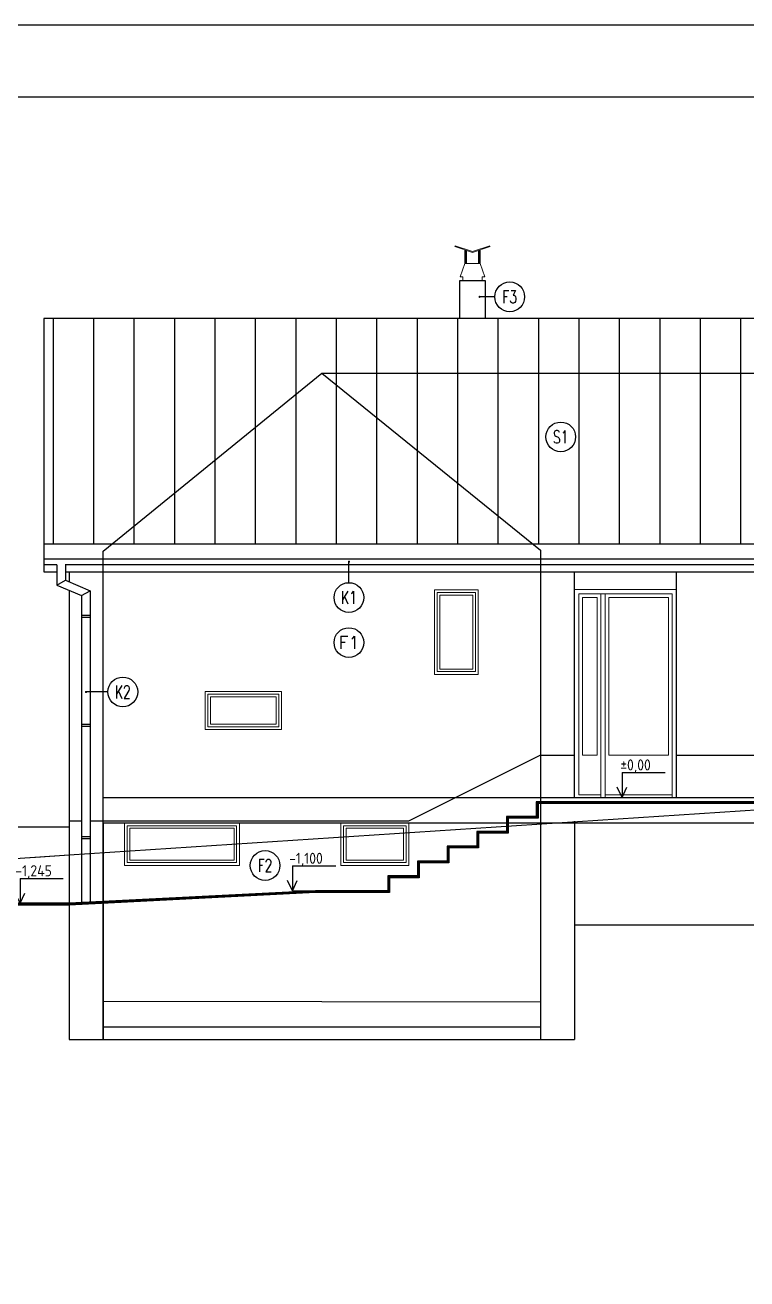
# Model space of a CAD drawing. Header units: millimetres. Extents: x 462666 to 1244237, y 2328025 to 3795663.
# Drawn here: x 1075992 to 1084491, y 2921250 to 2936020 of the extents above; entities that cross this region are included whole.
import ezdxf
from ezdxf.enums import TextEntityAlignment as Align
from ezdxf.lldxf.tags import DXFTag

# ---------------------------------------------------------------- set-up
doc = ezdxf.new("R2010")
doc.units = ezdxf.units.MM
for name, color, linetype in [('MUR-POH', 64, 'Continuous'), ('MUR_POH', 64, 'Continuous'), ('MUR_REZ', 3, 'Continuous'), ('PLE_REZ', 200, 'Continuous'), ('PLO_LIN', 6, 'Continuous'), ('POP', 7, 'Continuous'), ('RAM_100', 160, 'Continuous'), ('TXT_50', 50, 'Continuous'), ('ZAK_DIM', 7, 'Continuous')]:
    doc.layers.add(name, color=color, linetype=linetype)
doc.layers.add('Srafy', color=8, linetype='Continuous', lineweight=5)
doc.layers.add('zariadenie_INTERIER_hr_0_15', color=8, linetype='Continuous', lineweight=15)
doc.styles.add('ISOCP.SHX', font='ISOCP.shx', dxfattribs={"height": 150})
doc.styles.add('SIMPLEX.SHX', font='SIMPLEX.SHX', dxfattribs={"width": 0.7})
tags = doc.linetypes.add('DASHED', pattern=[0.75, 0.5, -0.25]).pattern_tags.tags
tags[6:7] = [DXFTag(74, 4), DXFTag(75, 0), DXFTag(340, '0'), DXFTag(46, 1.0), DXFTag(50, 0.0), DXFTag(44, 0.0), DXFTag(45, 0.0)]
tags[4:5] = [DXFTag(74, 4), DXFTag(75, 0), DXFTag(340, '0'), DXFTag(46, 1.0), DXFTag(50, 0.0), DXFTag(44, 0.0), DXFTag(45, 0.0)]

# ---------------------------------------------------------------- blocks, each defined once
blk = doc.blocks.new('Z_RAM_A_3_hp 1220')
at = {"layer": 'POP', "linetype": 'Continuous'}
blk.add_lwpolyline([(-288.5, -408), (-6.5, -408), (-6.5, -13), (-288.5, -13)], close=True, dxfattribs=at)
at = {"layer": 'RAM_100', "linetype": 'Continuous'}
for points in [[(-297, -420), (0, -420), (0, 0), (-297, 0)], [(-288.5, -13), (-288.5, -408), (-6.5, -408), (-6.5, -13)]]:
    blk.add_lwpolyline(points, close=True, dxfattribs=at)
blk = doc.blocks.new('KOTA_V_REZ')
for p, q in [((0, 293), (0, 0)), ((0, 293), (509, 293)), ((0, 0), (-57, 121)), ((0, 0), (57, 121))]:
    blk.add_line(p, q)
at = {"color": 7, "style": 'ISOCP.SHX'}
blk.add_attdef('±0.000', text='', height=120, dxfattribs=at).set_placement((210, 384), align=Align.MIDDLE_CENTER)

msp = doc.modelspace()

# ---------------------------------------------------------------- linework, layer by layer
at = {"layer": 'MUR-POH', "color": 252}
for points in [[(1076756.9, 2926648.2), (1080511.3, 2926648.2), (1082058.2, 2927421.7), (1082461.3, 2927421.7)], [(1083661.3, 2927421.7), (1095912.6, 2927421.7)], [(1076511.3, 2926648.2), (1076656.9, 2926648.2)]]:
    msp.add_lwpolyline(points, dxfattribs=at)
at = {"layer": 'MUR_POH', "color": 8, "linetype": 'ByBlock', "ltscale": 250}
for p, q in [((1076325, 2929911.4), (1076325, 2932563.6)), ((1076801.2, 2929911.4), (1076801.2, 2932563.6)), ((1077277.5, 2929911.4), (1077277.5, 2932563.6)), ((1077753.8, 2929911.4), (1077753.8, 2932563.6)), ((1078230, 2929911.4), (1078230, 2932563.6)), ((1078706.2, 2929911.4), (1078706.2, 2932563.6)), ((1079182.5, 2929911.4), (1079182.5, 2932563.6)), ((1079658.8, 2929911.4), (1079658.8, 2932563.6)), ((1080135, 2929911.4), (1080135, 2932563.6)), ((1080611.2, 2929911.4), (1080611.2, 2932563.6)), ((1081087.5, 2929911.4), (1081087.5, 2932563.6)), ((1081563.8, 2929911.4), (1081563.8, 2932563.6)), ((1082040, 2929911.4), (1082040, 2932563.6)), ((1082516.2, 2929911.4), (1082516.2, 2932563.6)), ((1082992.5, 2929911.4), (1082992.5, 2932563.6)), ((1083468.8, 2929911.4), (1083468.8, 2932563.6)), ((1083945, 2929911.4), (1083945, 2932563.6)), ((1084421.2, 2929911.4), (1084421.2, 2932563.6))]:
    msp.add_line(p, q, dxfattribs=at)
at = {"layer": 'MUR_POH', "color": 8, "linetype": 'DASHED', "ltscale": 250, "flags": 128}
for points in [[(1076911.3, 2924071.7), (1076911.3, 2929821.7), (1079487.2, 2931919.5), (1082061.3, 2929834.9), (1082061.3, 2924071.7)], [(1079485.4, 2931919.5), (1100643.4, 2931919.5), (1100643.4, 2926921.7)], [(1076511.3, 2926244.7), (1100933.8, 2927846.7)], [(1076911.3, 2926921.7), (1100933.8, 2926921.7)], [(1076911.3, 2926621.7), (1076911.3, 2924071.7)], [(1082461.3, 2926642.4), (1082461.3, 2925421.7), (1086976, 2925421.7), (1086976, 2925721.7)], [(1075409.5, 2926171.7), (1075409.5, 2926171.7), (1076511.3, 2926244.7)], [(1076058.6, 2926214.7), (1076511.3, 2926244.7)], [(1076511.3, 2925674.8), (1076511.3, 2924071.7)], [(1082461.3, 2925421.7), (1082461.3, 2924071.7)], [(1076911.3, 2924521.3), (1082059.1, 2924515.9)], [(1076911.3, 2924221.7), (1082061.3, 2924221.7)], [(1076511.3, 2924071.7), (1082461.3, 2924071.7)]]:
    msp.add_lwpolyline(points, dxfattribs=at)
at = {"layer": 'MUR_POH', "color": 8, "linetype": 'DASHED', "ltscale": 250}
msp.add_lwpolyline([(1076911.3, 2926621.7), (1100933.8, 2926621.7)], dxfattribs=at)
at = {"layer": 'MUR_REZ', "flags": 128}
for points in [[(1081111, 2932563.6), (1081111, 2933011.6), (1081411, 2933011.6), (1081411, 2932563.6)], [(1100891.7, 2929580.5), (1101233.8, 2929580.5), (1101233.8, 2932563.6), (1076211.3, 2932563.6), (1076211.3, 2929911.4), (1076211.3, 2929580.5)], [(1076211.3, 2929911.4), (1101233.8, 2929911.4)], [(1076211.3, 2929580.5), (1076366.6, 2929580.5)], [(1076466.6, 2929580.5), (1100791.7, 2929580.5)]]:
    msp.add_lwpolyline(points, dxfattribs=at)
at = {"layer": 'MUR_REZ'}
for points in [[(1076511.3, 2929580.5), (1076511.3, 2929461.5)], [(1076511.3, 2929361.3), (1076511.3, 2925674.8)], [(1099183.8, 2926871.7), (1082011.3, 2926871.7), (1082011.3, 2926696.7), (1081661.3, 2926696.7), (1081661.3, 2926521.7), (1081311.3, 2926521.7), (1081311.3, 2926346.7), (1080961.3, 2926346.7), (1080961.3, 2926171.7), (1080611.3, 2926171.7), (1080611.3, 2925996.7), (1080261.3, 2925996.7), (1080261.3, 2925821.7), (1079411.3, 2925821.7), (1076511.3, 2925674.8), (1075353.4, 2925674.8)], [(1099188.8, 2926866.7), (1082016.3, 2926866.7), (1082016.3, 2926691.7), (1081666.3, 2926691.7), (1081666.3, 2926516.7), (1081316.3, 2926516.7), (1081316.3, 2926341.7), (1080966.3, 2926341.7), (1080966.3, 2926166.7), (1080616.3, 2926166.7), (1080616.3, 2925991.7), (1080266.3, 2925991.7), (1080266.3, 2925816.7), (1079411.4, 2925816.7), (1076511.4, 2925669.8), (1075358.4, 2925669.8)], [(1099193.8, 2926861.7), (1082021.3, 2926861.7), (1082021.3, 2926686.7), (1081671.3, 2926686.7), (1081671.3, 2926511.7), (1081321.3, 2926511.7), (1081321.3, 2926336.7), (1080971.3, 2926336.7), (1080971.3, 2926161.7), (1080621.3, 2926161.7), (1080621.3, 2925986.7), (1080271.3, 2925986.7), (1080271.3, 2925811.7), (1079411.6, 2925811.7), (1076511.6, 2925664.8), (1075363.4, 2925664.8)], [(1099198.8, 2926856.7), (1082026.3, 2926856.7), (1082026.3, 2926681.7), (1081676.3, 2926681.7), (1081676.3, 2926506.7), (1081326.3, 2926506.7), (1081326.3, 2926331.7), (1080976.3, 2926331.7), (1080976.3, 2926156.7), (1080626.3, 2926156.7), (1080626.3, 2925981.7), (1080276.3, 2925981.7), (1080276.3, 2925806.7), (1079411.7, 2925806.7), (1076511.7, 2925659.8), (1075368.4, 2925659.8)], [(1099203.8, 2926851.7), (1082031.3, 2926851.7), (1082031.3, 2926676.7), (1081681.3, 2926676.7), (1081681.3, 2926501.7), (1081331.3, 2926501.7), (1081331.3, 2926326.7), (1080981.3, 2926326.7), (1080981.3, 2926151.7), (1080631.3, 2926151.7), (1080631.3, 2925976.7), (1080281.3, 2925976.7), (1080281.3, 2925801.7), (1079411.8, 2925801.7), (1076511.8, 2925654.8), (1075373.4, 2925654.8)]]:
    msp.add_lwpolyline(points, dxfattribs=at)
at = {"layer": 'MUR_REZ', "color": 252}
msp.add_lwpolyline([(1073253.4, 2924521.5), (1073253.4, 2925508), (1075359.9, 2926574.8), (1076511.3, 2926574.8)], dxfattribs=at)
at = {"layer": 'PLE_REZ', "linetype": 'Continuous'}
for p, q in [((1101233.8, 2929730), (1076211.3, 2929730)), ((1076366.6, 2929664), (1076211.3, 2929664)), ((1076366.6, 2929664), (1076366.6, 2929422.7)), ((1076466.6, 2929669.2), (1076466.6, 2929480.5)), ((1100791.7, 2929664), (1076466.6, 2929664)), ((1076366.6, 2929422.7), (1076466.6, 2929480.5)), ((1076466.6, 2929480.5), (1076756.9, 2929357.2)), ((1076366.6, 2929422.7), (1076656.9, 2929299.5)), ((1076656.9, 2929299.5), (1076756.9, 2929357.2)), ((1076756.9, 2929357.2), (1076756.9, 2925689)), ((1076656.9, 2929299.5), (1076656.9, 2925683.2)), ((1076656.9, 2929069.4), (1076756.9, 2929069.4)), ((1076656.9, 2929044.4), (1076756.9, 2929044.4)), ((1076656.9, 2927785.3), (1076756.9, 2927785.3)), ((1076656.9, 2927760.3), (1076756.9, 2927760.3)), ((1076656.9, 2926462.5), (1076756.9, 2926462.5)), ((1076656.9, 2926437.5), (1076756.9, 2926437.5))]:
    msp.add_line(p, q, dxfattribs=at)
at = {"layer": 'PLO_LIN', "color": 252}
for points in [[(1076211.3, 2929911.4), (1101233.8, 2929911.4)], [(1082461.3, 2926921.7), (1082461.3, 2929580.5)], [(1083661.3, 2926921.7), (1083661.3, 2929580.5)]]:
    msp.add_lwpolyline(points, dxfattribs=at)
at = {"layer": 'Srafy', "flags": 128}
for points in [[(1080811.3, 2929362.6), (1080811.3, 2929368.5)], [(1080811.3, 2929362.6), (1080811.3, 2929368.5)], [(1080811.3, 2929368.5), (1081326.9, 2929368.5)], [(1080811.3, 2928371.7), (1080811.3, 2929362.6)], [(1081326.9, 2929362.6), (1081326.9, 2929368.5)], [(1081326.9, 2929362.6), (1081326.9, 2928371.7)], [(1082772.1, 2929321.3), (1082772.1, 2926921.7), (1082461.3, 2926921.7), (1082461.3, 2929371.3), (1082772.1, 2929371.3)], [(1082772.1, 2929321.3), (1082772.1, 2926921.7), (1083661.3, 2926921.7), (1083661.3, 2929371.3), (1082772.1, 2929371.3)], [(1082822.1, 2929321.3), (1082772.1, 2929321.3)], [(1081326.9, 2928371.7), (1080811.3, 2928371.7)], [(1078111.3, 2927721.7), (1078111.3, 2928115.9)], [(1079011.3, 2928115.9), (1079011.3, 2927721.7)], [(1079011.3, 2927721.7), (1078111.3, 2927721.7)], [(1082822.1, 2926951.7), (1082822.1, 2926921.7)], [(1083611.3, 2926951.7), (1083611.3, 2926921.7)]]:
    msp.add_lwpolyline(points, dxfattribs=at)
for points in [[(1080811.3, 2928371.7), (1080811.3, 2929368.5), (1081326.9, 2929368.5), (1081326.9, 2928371.7)], [(1080811.3, 2929368.5), (1080811.3, 2928371.7), (1081326.9, 2928371.7), (1081326.9, 2929368.5)], [(1080844.6, 2929335.1), (1080844.7, 2928405), (1081293.6, 2928405), (1081293.6, 2929335.1)], [(1080874.6, 2929305.1), (1080874.7, 2928435), (1081263.6, 2928435), (1081263.6, 2929305.1)], [(1082772.1, 2929321.3), (1082772.1, 2926951.7), (1082511.3, 2926951.7), (1082511.3, 2929321.3)], [(1082727.1, 2929276.3), (1082727.1, 2927421.7), (1082556.3, 2927421.7), (1082556.3, 2929276.3)], [(1082822.1, 2929321.3), (1082822.1, 2926951.7), (1083611.3, 2926951.7), (1083611.3, 2929321.3)], [(1082867.1, 2929276.3), (1082867.1, 2927421.7), (1083566.3, 2927421.7), (1083566.3, 2929276.3)], [(1078111.3, 2927721.7), (1078111.3, 2928171.7), (1079011.3, 2928171.7), (1079011.3, 2927721.7)], [(1078111.3, 2928171.7), (1078111.3, 2927721.7), (1079011.3, 2927721.7), (1079011.3, 2928171.7)], [(1078144.6, 2928138.4), (1078144.7, 2927755), (1078978, 2927755), (1078978, 2928138.4)], [(1078174.6, 2928108.4), (1078174.7, 2927785), (1078948, 2927785), (1078948, 2928108.4)], [(1077161.3, 2926121.7), (1077161.3, 2926621.7), (1078516, 2926621.7), (1078516, 2926121.7)], [(1077161.3, 2926621.7), (1077161.3, 2926121.7), (1078516, 2926121.7), (1078516, 2926621.7)], [(1077194.7, 2926588.4), (1077194.7, 2926155), (1078482.6, 2926155), (1078482.6, 2926588.4)], [(1077224.7, 2926558.4), (1077224.7, 2926185), (1078452.6, 2926185), (1078452.6, 2926558.4)], [(1079709, 2926621.7), (1079709, 2926121.7), (1080511.3, 2926121.7), (1080511.3, 2926621.7)], [(1079709, 2926121.7), (1079709, 2926621.7), (1080511.3, 2926621.7), (1080511.3, 2926121.7)], [(1079742.3, 2926588.4), (1079742.3, 2926155), (1080478, 2926155), (1080478, 2926588.4)], [(1079772.3, 2926558.4), (1079772.3, 2926185), (1080448, 2926185), (1080448, 2926558.4)]]:
    msp.add_lwpolyline(points, close=True, dxfattribs=at)
at = {"layer": 'TXT_50', "color": 252}
for p, q in [((1081522.9, 2932819), (1081343.2, 2932819.3)), ((1081343.2, 2932819), (1081343.2, 2932819)), ((1081343.2, 2932819), (1081343.2, 2932819)), ((1079805.1, 2929698.7), (1079805.1, 2929698.7)), ((1076709.8, 2928164.5), (1076709.8, 2928164.5))]:
    msp.add_line(p, q, dxfattribs=at)
at = {"layer": 'TXT_50', "color": 252, "const_width": 12.3, "flags": 128}
for points in [[(1081336.8, 2932819, 1), (1081349.6, 2932819, 1)], [(1081336.8, 2932819, 1), (1081349.6, 2932819, 1)], [(1079798.7, 2929698.7, 1), (1079811.5, 2929698.7, 1)], [(1076703.4, 2928164.5, 1), (1076716.2, 2928164.5, 1)]]:
    msp.add_lwpolyline(points, format="xyb", close=True, dxfattribs=at)
at = {"layer": 'TXT_50', "color": 252, "flags": 128}
for points in [[(1079805.1, 2929452), (1079805.1, 2929698.7)], [(1076966.9, 2928164.5), (1076709.8, 2928164.5)]]:
    msp.add_lwpolyline(points, dxfattribs=at)
at = {"layer": 'TXT_50', "color": 252}
for centre in [(1081698.1, 2932819), (1082298.8, 2931169), (1079805.1, 2929276.7), (1079805.1, 2928745.9), (1077142.2, 2928164.5), (1078817.5, 2926120)]:
    msp.add_circle(centre, 175.2, dxfattribs=at)
at = {"layer": 'ZAK_DIM', "flags": 128}
msp.add_lwpolyline([(1079140.1, 2925821.7), (1079635.5, 2925821.7)], dxfattribs=at)
at = {"layer": 'zariadenie_INTERIER_hr_0_15'}
for points in [[(1081056.6, 2933421.4), (1081053.4, 2933411.9)], [(1081053.4, 2933411.9), (1081261, 2933342.7), (1081468.5, 2933411.9)], [(1081056.6, 2933421.4), (1081261, 2933353.3), (1081465.3, 2933421.4)], [(1081170.6, 2933213.6), (1081170.6, 2933372.8)], [(1081180.6, 2933213.6), (1081180.6, 2933369.5)], [(1081190.6, 2933213.6), (1081190.6, 2933366.2)], [(1081331.3, 2933213.6), (1081331.3, 2933366.2)], [(1081341.3, 2933213.6), (1081341.3, 2933369.5)], [(1081351.3, 2933213.6), (1081351.3, 2933372.8)], [(1081146.8, 2933011.6), (1081146.8, 2933054.6), (1081116.3, 2933054.6), (1081170.6, 2933213.6)], [(1081146.8, 2933011.6), (1081146.8, 2933054.6), (1081116.3, 2933054.6), (1081170.6, 2933213.6)], [(1081170.6, 2933213.6), (1081351.3, 2933213.6)], [(1081170.6, 2933213.6), (1081351.3, 2933213.6)], [(1081375.1, 2933011.6), (1081375.1, 2933054.6), (1081405.6, 2933054.6), (1081351.3, 2933213.6)], [(1081375.1, 2933011.6), (1081375.1, 2933054.6), (1081405.6, 2933054.6), (1081351.3, 2933213.6)]]:
    msp.add_lwpolyline(points, dxfattribs=at)

# ---------------------------------------------------------------- block references
at = {"layer": 'MUR_POH', "ltscale": 0.3, "xscale": 100, "yscale": 100, "zscale": 100, "rotation": 270.0000000000635}
msp.add_blockref('Z_RAM_A_3_hp 1220', (1104827.7, 2906320.4), dxfattribs=at)
at = {"layer": 'ZAK_DIM'}
ref = msp.add_blockref('KOTA_V_REZ', (1083020.7, 2926921.7), dxfattribs=at)
ref.add_attrib('±0.000', '%%P0,00', dxfattribs={"height": 130, "style": 'ISOCP.SHX'}).set_placement((1083180, 2927305.4), align=Align.MIDDLE_CENTER)
ref = msp.add_blockref('KOTA_V_REZ', (1079140.1, 2925821.7), dxfattribs=at)
ref.add_attrib('±0.000', '-1,100', dxfattribs={"height": 130, "style": 'ISOCP.SHX'}).set_placement((1079299.4, 2926205.4), align=Align.MIDDLE_CENTER)
ref = msp.add_blockref('KOTA_V_REZ', (1075932.3, 2925674.8), dxfattribs=at)
ref.add_attrib('±0.000', '-1,245', dxfattribs={"height": 130, "style": 'ISOCP.SHX'}).set_placement((1076091.6, 2926058.5), align=Align.MIDDLE_CENTER)

# ---------------------------------------------------------------- texts
at = {"layer": 'TXT_50', "color": 252, "style": 'SIMPLEX.SHX', "width": 0.7}
for s, p in [('F3', (1081698.1, 2932819)), ('S1', (1082298.8, 2931169)), ('K1', (1079805.1, 2929276.7)), ('K2', (1077142.2, 2928164.5)), ('F2', (1078817.5, 2926120))]:
    msp.add_text(s, height=150, dxfattribs=at).set_placement(p, align=Align.MIDDLE_CENTER)
at = {"layer": 'TXT_50', "color": 252, "style": 'SIMPLEX.SHX'}
msp.add_text('F1', height=150, dxfattribs=at).set_placement((1079805.1, 2928745.9), align=Align.MIDDLE_CENTER)

doc.saveas('drawing.dxf')
